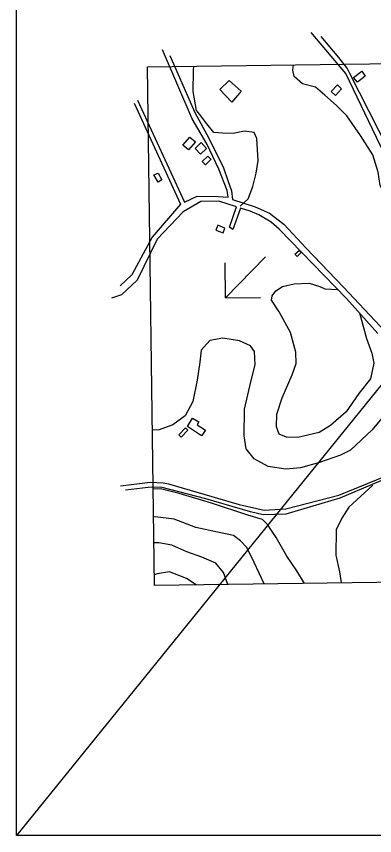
# Model space of a CAD drawing. Header units: millimetres. Extents: x 55520 to 96084, y -58491 to -49645.
# Drawn here: x 93090 to 94117, y -54222 to -51874 of the extents above; entities that cross this region are included whole.
import ezdxf

# ---------------------------------------------------------------- set-up
doc = ezdxf.new("R2010")
doc.units = ezdxf.units.MM
for name, color, linetype in [('Curvas de Nível', 10, 'Continuous'), ('Edificações', 6, 'Continuous'), ('Limites', 250, 'Continuous'), ('Piso_Novo', 5, 'Continuous')]:
    doc.layers.add(name, color=color, linetype=linetype)

msp = doc.modelspace()

# ---------------------------------------------------------------- linework, layer by layer
at = {"layer": 'Curvas de Nível'}
for points in [[(93731.541, -52417.301), (93753.882, -52396.389), (93767.386, -52361.635), (93776.845, -52322.947), (93782.348, -52286.971), (93780.586, -52255.083), (93778.833, -52223.86), (93771.282, -52206.676), (93743.286, -52203.065), (93710.768, -52209.488), (93680.147, -52208.572), (93656.16, -52206.237), (93635.745, -52181.374), (93615.757, -52154.526), (93605.59, -52143.815), (93596.136, -52088.82), (93597.464, -52029.065), (93597.982, -52016.743)], [(94242.881, -52532.925), (94227.86, -52498.317), (94216.083, -52469.691), (94183.368, -52428.628), (94143.873, -52381.632), (94132.168, -52358.36), (94126.964, -52320.273), (94111.664, -52270.558), (94076.514, -52215.178), (94037.051, -52158.783), (94007.624, -52129.105), (93973.897, -52099.486), (93946.707, -52076.222), (93910.031, -52067.051), (93886.095, -52045.892), (93882.595, -52027.516), (93883.616, -52012.884)], [(94072.778, -52723.587), (94093.407, -52796.997), (94109.005, -52838.998), (94113.862, -52867.749), (94104.315, -52912.27), (94071.175, -52954.929), (94035.308, -53007.463), (93990.335, -53046.223), (93957.705, -53066.552), (93896.106, -53080.537), (93863.598, -53079.759), (93842.764, -53071.111), (93835.574, -53050.103), (93836.705, -53013.559), (93851.92, -52967.084), (93879.876, -52901.14), (93891.216, -52868.517), (93890.365, -52835.653), (93875.907, -52780.195), (93842.62, -52720.288), (93821.382, -52686.827), (93822.523, -52675.13), (93833.362, -52660.056), (93852.687, -52648.113), (93885.703, -52639.879), (93929.207, -52638.642), (93959.862, -52647.963), (93974.246, -52654.908), (94010.511, -52656.43)], [(94146.799, -53013.836), (94109.867, -53058.836), (94047.553, -53117.117), (94018.47, -53130.86), (93958.309, -53152.016), (93903.806, -53168.01), (93862.499, -53171.747), (93811.486, -53163.536), (93771.743, -53141.822), (93748.447, -53112.894), (93742.851, -53075.461), (93743.729, -52999.162), (93762.351, -52917.538), (93774.362, -52872.494), (93772.574, -52834.375), (93760.9, -52818.004), (93729.522, -52803.17), (93681.071, -52796.196), (93644.251, -52802.415), (93619.174, -52830.09), (93615.185, -52864.473), (93607.619, -52916.705), (93595.076, -52977.269), (93573.799, -53018.446), (93537.882, -53044.361), (93498.629, -53058.877), (93480.116, -53059.446)], [(93915.94, -53498.837), (93893.211, -53463.088), (93864.654, -53420.921), (93834.116, -53367.231), (93809.892, -53330.477), (93795.095, -53316.087), (93752.941, -53303.283), (93648.846, -53268.746), (93555.997, -53241.43), (93502.886, -53228.166), (93482.399, -53228.433)], [(94111.156, -53217.298), (94042.318, -53280.297), (94022.196, -53311.743), (94006.604, -53344.84), (94005.156, -53417.807), (94015.538, -53465.69), (94020.133, -53490.552), (94020.226, -53497.429)], [(93800.098, -53500.402), (93770.92, -53439.239), (93750.531, -53396.222), (93732.325, -53377.296), (93712.304, -53361.487), (93666.366, -53351.594), (93604.286, -53338.208), (93542.074, -53314.929), (93487.513, -53308.245), (93483.481, -53308.537)], [(93695.631, -53501.814), (93683.466, -53467.396), (93661.294, -53440.919), (93621.169, -53423.402), (93578.585, -53408.409), (93535.327, -53389.689), (93497.828, -53382.1), (93484.477, -53382.28)], [(93604.98, -53503.039), (93577.127, -53485.024), (93528.875, -53465.749), (93493.431, -53471.832), (93485.718, -53474.123)]]:
    msp.add_lwpolyline(points, dxfattribs=at)
at = {"layer": 'Edificações'}
for points in [[(94089.331, -52045.035), (94067.356, -52062.637), (94056.407, -52048.967), (94079.448, -52030.512), (94089.331, -52045.035)], [(93733.786, -52088.165), (93707.54, -52119.451), (93672.821, -52083.295), (93699.269, -52057.899), (93733.786, -52088.165)], [(94021.3, -52081.332), (94004.215, -52100.094), (93992.166, -52089.122), (94009.908, -52069.638), (94021.3, -52081.332)], [(93603.028, -52233.104), (93583.094, -52256.256), (93567.111, -52242.494), (93586.947, -52219.456), (93602.931, -52233.217)], [(93634.814, -52252.176), (93617.775, -52268.986), (93601.766, -52252.761), (93619.806, -52234.962), (93634.814, -52252.176)], [(93647.531, -52284.17), (93631.466, -52299.31), (93622.491, -52289.787), (93638.732, -52274.482), (93647.706, -52284.005)], [(93687.615, -52480.399), (93667.665, -52472.019), (93661.792, -52486), (93682.119, -52494.54), (93687.615, -52480.399)], [(93905.659, -52550.826), (93894.085, -52561.798), (93888.224, -52555.615), (93900.014, -52544.438), (93905.659, -52550.826)], [(93620.779, -53075.475), (93579.897, -53049.371), (93594.723, -53024.818), (93613.102, -53035.916), (93607.803, -53044.692), (93631.923, -53059.256), (93620.779, -53075.475)], [(93581.177, -53059.424), (93562.413, -53079.779), (93555.578, -53073.477), (93574.341, -53053.123), (93581.177, -53059.424)]]:
    msp.add_lwpolyline(points, dxfattribs=at)
msp.add_lwpolyline([(93506.854, -52342.473), (93496.349, -52349.067), (93483.293, -52328.266), (93496.016, -52323.086)], close=True, dxfattribs=at)
at = {"layer": 'Limites'}
for p, q in [((93803.593, -52563.138), (93689.015, -52680.365)), ((93689.015, -52680.365), (93687.866, -52579.831)), ((93689.015, -52680.365), (93789.548, -52679.216))]:
    msp.add_line(p, q, dxfattribs=at)
for points in [[(93529.57, -51985.646), (93601.673, -52148.795), (93641.3, -52222.831), (93683.612, -52308.106), (93695.455, -52344.171), (93706.431, -52373.962), (93709.662, -52398.678), (93774.255, -52419.479), (93814.963, -52438.194), (93856.141, -52469.531), (93920.495, -52538.476), (94027.197, -52649.933), (94253.232, -52889.469), (94259.74, -52880.42), (94258.493, -52788.172), (94246.208, -52572.002), (94238.324, -52479.398), (94226.77, -52436.934), (94201.891, -52379.716), (94132.24, -52242.416), (94033.633, -52037.683), (93934.357, -51919.505)], [(94195.956, -51955.253), (94402.446, -52209.695), (94183.578, -52309.447), (94045.96, -52037.526), (94038.267, -52022.137), (94013.936, -51991.354), (93963.017, -51931.485)], [(93436.962, -52114.263), (93572.098, -52406.235), (93607.744, -52388.54), (93667.937, -52389.795), (93696.743, -52391.451), (93694.319, -52372.69), (93670.105, -52311.762), (93635.448, -52239.03), (93594.046, -52167.13), (93508.357, -51969.621)], [(93427.684, -52122.861), (93560.564, -52412.332), (93479.09, -52506.709), (93420.971, -52614.081), (93387.197, -52645.671)], [(94125.694, -52782.361), (94035.569, -52682.259), (93842.851, -52483.603), (93820.275, -52463.175), (93784.319, -52442.928), (93759.416, -52431.702), (93731.965, -52423.7), (93710.392, -52484.294), (93700.712, -52477.843), (93720.442, -52419.345), (93669.756, -52403.557), (93618.042, -52404.382), (93567.711, -52434.044), (93493.256, -52512.556), (93435.624, -52629.83), (93391.345, -52671.433), (93362.593, -52680.934)], [(93388.047, -53219.368), (93473.514, -53208.659), (93510.145, -53210.524), (93525.568, -53213.194), (93728.746, -53272.334), (93800.137, -53288.845), (93862.272, -53284.977), (94013.632, -53245.726), (94178.5, -53178.929)], [(94425.274, -53491.956), (94434.056, -53422.716), (94395.997, -53337.196), (94364.129, -53256.929), (94289.363, -53191.516), (94259.313, -53188.622), (94218.23, -53182.85), (94177.345, -53187.03), (94016.933, -53254.282), (93861.818, -53300.636), (93796.675, -53302.157), (93760.771, -53293.3), (93632.56, -53256.781), (93503.859, -53223.063), (93467.095, -53224.345), (93402.109, -53231.668)]]:
    msp.add_lwpolyline(points, dxfattribs=at)
msp.add_lwpolyline([(95608.409, -53475.972), (93486.13, -53504.644), (93466.053, -52018.525), (95588.332, -51989.854)], close=True, dxfattribs=at)
at = {"layer": 'Piso_Novo'}
msp.add_line((96084.022, -50526.222), (93089.838, -54221.706), dxfattribs=at)
msp.add_lwpolyline([(93089.838, -50526.222), (96084.022, -50526.222), (96084.022, -54221.706), (93089.838, -54221.706)], close=True, dxfattribs=at)

doc.saveas('drawing.dxf')
